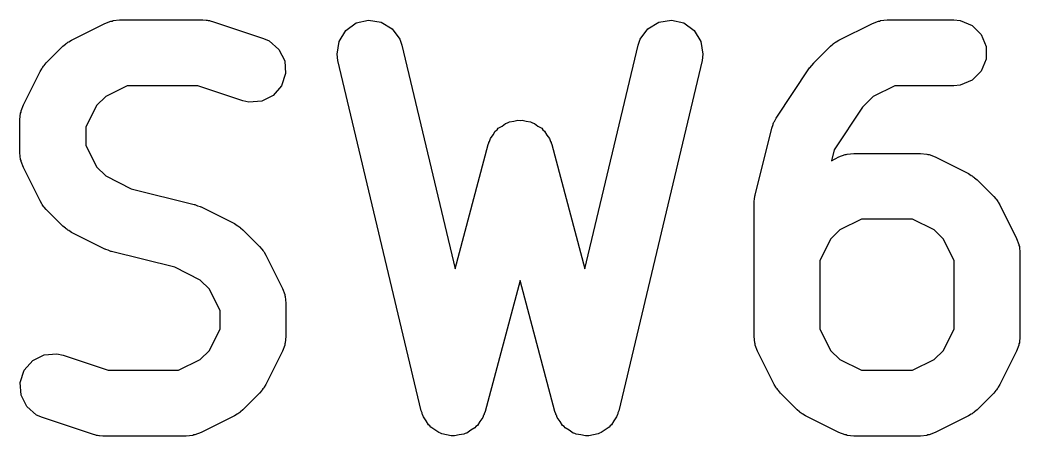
# Model space of a CAD drawing. Extents: x 2.89 to 7.48, y -5.65 to -1.93.
# Drawn here: x 7.2513 to 7.3412, y -3.2194 to -3.182 of the extents above; entities that cross this region are included whole.
import ezdxf

# ---------------------------------------------------------------- set-up
doc = ezdxf.new("R2010")
doc.units = 0
doc.header["$MEASUREMENT"] = 0
doc.layers.add('BLACK', color=7, linetype='CONTINUOUS')

msp = doc.modelspace()

# ---------------------------------------------------------------- linework, layer by layer
at = {"layer": 'BLACK', "linetype": 'CONTINUOUS'}
for p, q in [((7.258944, -3.182292), (7.259484, -3.182085)), ((7.259484, -3.182085), (7.25959, -3.182077)), ((7.25959, -3.182077), (7.259688, -3.182037)), ((7.259688, -3.182037), (7.260264, -3.18198)), ((7.260264, -3.18198), (7.267763, -3.18198)), ((7.267763, -3.18198), (7.268055, -3.182009)), ((7.268055, -3.182009), (7.268133, -3.182003)), ((7.268133, -3.182003), (7.268235, -3.182027)), ((7.268235, -3.182027), (7.268339, -3.182037)), ((7.268339, -3.182037), (7.268412, -3.182067)), ((7.268412, -3.182067), (7.268697, -3.182132)), ((7.268697, -3.182132), (7.273197, -3.183631)), ((7.280597, -3.182924), (7.28153, -3.182249)), ((7.28153, -3.182249), (7.282651, -3.181982)), ((7.282651, -3.181982), (7.283789, -3.182165)), ((7.283789, -3.182165), (7.28477, -3.182768)), ((7.30775, -3.182768), (7.308731, -3.182165)), ((7.308731, -3.182165), (7.309869, -3.181982)), ((7.309869, -3.181982), (7.310989, -3.182249)), ((7.310989, -3.182249), (7.311923, -3.182924)), ((7.327935, -3.182292), (7.328476, -3.182085)), ((7.328476, -3.182085), (7.328582, -3.182077)), ((7.328582, -3.182077), (7.32868, -3.182037)), ((7.32868, -3.182037), (7.329256, -3.18198)), ((7.329256, -3.18198), (7.335255, -3.18198)), ((7.335255, -3.18198), (7.335831, -3.182037)), ((7.335831, -3.182037), (7.336895, -3.182478)), ((7.255944, -3.183792), (7.258944, -3.182292)), ((7.279993, -3.183906), (7.280597, -3.182924)), ((7.28477, -3.182768), (7.285445, -3.183702)), ((7.307074, -3.183702), (7.30775, -3.182768)), ((7.311923, -3.182924), (7.312526, -3.183906)), ((7.324936, -3.183792), (7.327935, -3.182292)), ((7.336895, -3.182478), (7.33771, -3.183292)), ((7.255454, -3.1841), (7.255543, -3.184044)), ((7.255543, -3.184044), (7.255624, -3.183978)), ((7.255624, -3.183978), (7.255696, -3.183948)), ((7.255696, -3.183948), (7.255944, -3.183792)), ((7.273197, -3.183631), (7.273725, -3.183867)), ((7.273725, -3.183867), (7.274595, -3.184622)), ((7.279811, -3.185043), (7.279993, -3.183906)), ((7.285445, -3.183702), (7.285634, -3.184249)), ((7.306886, -3.184249), (7.307074, -3.183702)), ((7.312526, -3.183906), (7.312709, -3.185043)), ((7.324446, -3.1841), (7.324535, -3.184044)), ((7.324535, -3.184044), (7.324616, -3.183978)), ((7.324616, -3.183978), (7.324688, -3.183948)), ((7.324688, -3.183948), (7.324936, -3.183792)), ((7.33771, -3.183292), (7.338151, -3.184357)), ((7.253677, -3.185845), (7.255177, -3.184345)), ((7.255177, -3.184345), (7.255403, -3.184159)), ((7.255403, -3.184159), (7.255454, -3.1841)), ((7.274595, -3.184622), (7.275111, -3.185653)), ((7.285634, -3.184249), (7.290423, -3.204361)), ((7.302097, -3.204361), (7.306886, -3.184249)), ((7.322668, -3.185845), (7.324168, -3.184345)), ((7.324168, -3.184345), (7.324394, -3.184159)), ((7.324394, -3.184159), (7.324446, -3.1841)), ((7.338151, -3.184357), (7.338151, -3.185509)), ((7.253491, -3.186071), (7.253677, -3.185845)), ((7.275111, -3.185653), (7.275192, -3.186802)), ((7.279889, -3.185617), (7.279811, -3.185043)), ((7.287388, -3.217113), (7.279889, -3.185617)), ((7.312631, -3.185617), (7.305131, -3.217113)), ((7.312709, -3.185043), (7.312631, -3.185617)), ((7.322489, -3.186063), (7.322666, -3.185847)), ((7.322666, -3.185847), (7.322667, -3.185846)), ((7.322667, -3.185846), (7.322668, -3.185845)), ((7.338151, -3.185509), (7.33771, -3.186573)), ((7.251624, -3.189612), (7.253124, -3.186612)), ((7.253124, -3.186612), (7.25328, -3.186364)), ((7.25328, -3.186364), (7.25331, -3.186292)), ((7.25331, -3.186292), (7.253376, -3.186211)), ((7.253376, -3.186211), (7.253432, -3.186122)), ((7.253432, -3.186122), (7.253491, -3.186071)), ((7.3193, -3.190794), (7.322299, -3.186295)), ((7.322299, -3.186295), (7.322301, -3.186293)), ((7.322301, -3.186292), (7.322489, -3.186063)), ((7.322301, -3.186293), (7.322301, -3.186292)), ((7.33771, -3.186573), (7.336895, -3.187388)), ((7.275192, -3.186802), (7.274828, -3.187895)), ((7.336895, -3.187388), (7.335831, -3.187829)), ((7.260961, -3.187886), (7.259014, -3.188859)), ((7.267284, -3.187886), (7.260961, -3.187886)), ((7.271329, -3.189234), (7.267284, -3.187886)), ((7.274828, -3.187895), (7.274073, -3.188765)), ((7.329953, -3.187886), (7.328005, -3.188859)), ((7.335255, -3.187886), (7.329953, -3.187886)), ((7.335831, -3.187829), (7.335255, -3.187886)), ((7.259014, -3.188859), (7.258192, -3.189682)), ((7.271894, -3.189362), (7.271329, -3.189234)), ((7.273043, -3.189281), (7.271894, -3.189362)), ((7.274073, -3.188765), (7.273043, -3.189281)), ((7.328005, -3.188859), (7.327051, -3.189814)), ((7.251312, -3.190932), (7.251369, -3.190356)), ((7.251369, -3.190356), (7.25141, -3.190258)), ((7.25141, -3.190258), (7.251417, -3.190152)), ((7.251417, -3.190152), (7.251624, -3.189612)), ((7.258192, -3.189682), (7.257218, -3.191629)), ((7.327051, -3.189814), (7.324497, -3.193644)), ((7.251312, -3.193932), (7.251312, -3.190932)), ((7.294957, -3.191282), (7.295142, -3.191233)), ((7.295142, -3.191233), (7.295307, -3.191137)), ((7.295307, -3.191137), (7.295694, -3.191085)), ((7.295694, -3.191085), (7.29607, -3.190985)), ((7.29607, -3.190985), (7.29626, -3.19101)), ((7.29626, -3.19101), (7.296449, -3.190985)), ((7.296449, -3.190985), (7.296826, -3.191086)), ((7.296826, -3.191086), (7.297212, -3.191137)), ((7.297212, -3.191137), (7.297378, -3.191233)), ((7.297378, -3.191233), (7.297563, -3.191282)), ((7.319027, -3.191305), (7.319062, -3.19124)), ((7.319062, -3.19124), (7.319087, -3.191171)), ((7.319087, -3.191171), (7.31913, -3.191112)), ((7.31913, -3.191112), (7.3193, -3.190794)), ((7.257218, -3.191629), (7.257218, -3.193235)), ((7.293847, -3.192319), (7.294042, -3.191982)), ((7.294042, -3.191982), (7.294194, -3.191866)), ((7.294194, -3.191866), (7.29431, -3.191714)), ((7.29431, -3.191714), (7.294648, -3.191519)), ((7.294648, -3.191519), (7.294957, -3.191282)), ((7.297563, -3.191282), (7.297872, -3.191519)), ((7.297872, -3.191519), (7.298209, -3.191714)), ((7.298209, -3.191714), (7.298326, -3.191866)), ((7.298326, -3.191866), (7.298477, -3.191982)), ((7.298477, -3.191982), (7.298673, -3.19232)), ((7.317392, -3.197715), (7.318892, -3.191716)), ((7.318892, -3.191716), (7.319013, -3.191376)), ((7.319013, -3.191376), (7.319027, -3.191305)), ((7.293407, -3.193171), (7.293457, -3.193036)), ((7.293457, -3.193036), (7.293465, -3.192979)), ((7.293465, -3.192979), (7.293504, -3.192912)), ((7.293504, -3.192912), (7.29361, -3.192629)), ((7.29361, -3.192629), (7.293847, -3.192319)), ((7.298673, -3.19232), (7.29891, -3.192629)), ((7.29891, -3.192629), (7.299016, -3.192912)), ((7.299016, -3.192912), (7.299055, -3.192979)), ((7.299055, -3.192979), (7.299062, -3.193036)), ((7.299062, -3.193036), (7.299113, -3.193171)), ((7.251369, -3.194508), (7.251312, -3.193932)), ((7.257218, -3.193235), (7.258192, -3.195182)), ((7.290423, -3.204361), (7.293407, -3.193171)), ((7.299113, -3.193171), (7.302097, -3.204361)), ((7.324497, -3.193644), (7.32425, -3.194633)), ((7.25141, -3.194606), (7.251369, -3.194508)), ((7.251417, -3.194712), (7.25141, -3.194606)), ((7.251624, -3.195252), (7.251417, -3.194712)), ((7.32425, -3.194633), (7.324936, -3.19429)), ((7.324936, -3.19429), (7.325476, -3.194083)), ((7.325476, -3.194083), (7.325582, -3.194076)), ((7.325582, -3.194076), (7.32568, -3.194035)), ((7.32568, -3.194035), (7.326256, -3.193979)), ((7.326256, -3.193979), (7.332255, -3.193979)), ((7.332255, -3.193979), (7.332831, -3.194035)), ((7.332831, -3.194035), (7.332929, -3.194076)), ((7.332929, -3.194076), (7.333035, -3.194083)), ((7.333035, -3.194083), (7.333576, -3.19429)), ((7.333576, -3.19429), (7.336575, -3.19579)), ((7.253124, -3.198252), (7.251624, -3.195252)), ((7.258192, -3.195182), (7.259014, -3.196004)), ((7.259014, -3.196004), (7.261295, -3.197145)), ((7.336575, -3.19579), (7.336823, -3.195946)), ((7.336823, -3.195946), (7.336895, -3.195976)), ((7.336895, -3.195976), (7.336976, -3.196043)), ((7.336976, -3.196043), (7.337065, -3.196099)), ((7.337065, -3.196099), (7.337116, -3.196157)), ((7.337116, -3.196157), (7.337343, -3.196343)), ((7.337343, -3.196343), (7.338843, -3.197843)), ((7.261295, -3.197145), (7.26698, -3.198566)), ((7.25328, -3.1985), (7.253124, -3.198252)), ((7.317304, -3.198431), (7.317314, -3.198331)), ((7.317304, -3.21043), (7.317304, -3.198431)), ((7.317308, -3.198288), (7.317339, -3.198072)), ((7.317314, -3.198331), (7.317308, -3.198288)), ((7.317339, -3.198072), (7.317361, -3.197855)), ((7.317361, -3.197855), (7.317377, -3.197815)), ((7.317377, -3.197815), (7.317392, -3.197715)), ((7.338843, -3.197843), (7.339028, -3.198069)), ((7.339028, -3.198069), (7.339087, -3.198121)), ((7.339087, -3.198121), (7.339143, -3.19821)), ((7.339143, -3.19821), (7.33921, -3.198291)), ((7.33921, -3.198291), (7.33924, -3.198362)), ((7.33924, -3.198362), (7.339396, -3.19861)), ((7.25331, -3.198572), (7.25328, -3.1985)), ((7.253376, -3.198653), (7.25331, -3.198572)), ((7.253432, -3.198742), (7.253376, -3.198653)), ((7.253491, -3.198793), (7.253432, -3.198742)), ((7.253677, -3.199019), (7.253491, -3.198793)), ((7.255177, -3.200519), (7.253677, -3.199019)), ((7.26698, -3.198566), (7.267022, -3.198581)), ((7.267022, -3.198581), (7.267043, -3.198583)), ((7.267043, -3.198583), (7.267283, -3.198675)), ((7.267283, -3.198675), (7.267525, -3.198761)), ((7.267525, -3.198761), (7.267542, -3.198774)), ((7.267542, -3.198774), (7.267584, -3.19879)), ((7.267584, -3.19879), (7.270584, -3.20029)), ((7.339396, -3.19861), (7.340896, -3.20161)), ((7.326953, -3.199884), (7.325006, -3.200858)), ((7.331558, -3.199884), (7.326953, -3.199884)), ((7.333506, -3.200858), (7.331558, -3.199884)), ((7.255403, -3.200705), (7.255177, -3.200519)), ((7.255454, -3.200764), (7.255403, -3.200705)), ((7.255543, -3.20082), (7.255454, -3.200764)), ((7.255624, -3.200886), (7.255543, -3.20082)), ((7.255696, -3.200916), (7.255624, -3.200886)), ((7.255944, -3.201072), (7.255696, -3.200916)), ((7.258944, -3.202572), (7.255944, -3.201072)), ((7.270584, -3.20029), (7.270832, -3.200446)), ((7.270832, -3.200446), (7.270904, -3.200476)), ((7.270904, -3.200476), (7.270985, -3.200542)), ((7.270985, -3.200542), (7.271074, -3.200598)), ((7.271074, -3.200598), (7.271125, -3.200657)), ((7.271125, -3.200657), (7.271351, -3.200843)), ((7.271351, -3.200843), (7.272851, -3.202343)), ((7.325006, -3.200858), (7.324183, -3.20168)), ((7.334328, -3.20168), (7.333506, -3.200858)), ((7.324183, -3.20168), (7.32321, -3.203628)), ((7.335302, -3.203628), (7.334328, -3.20168)), ((7.340896, -3.20161), (7.341102, -3.202151)), ((7.258986, -3.202588), (7.258944, -3.202572)), ((7.259003, -3.202601), (7.258986, -3.202588)), ((7.259245, -3.202687), (7.259003, -3.202601)), ((7.259484, -3.202779), (7.259245, -3.202687)), ((7.259506, -3.20278), (7.259484, -3.202779)), ((7.259548, -3.202796), (7.259506, -3.20278)), ((7.265233, -3.204217), (7.259548, -3.202796)), ((7.272851, -3.202343), (7.273037, -3.202569)), ((7.273037, -3.202569), (7.273096, -3.20262)), ((7.273096, -3.20262), (7.273152, -3.202709)), ((7.273152, -3.202709), (7.273218, -3.20279)), ((7.273218, -3.20279), (7.273248, -3.202862)), ((7.273248, -3.202862), (7.273404, -3.20311)), ((7.341102, -3.202151), (7.34111, -3.202257)), ((7.34111, -3.202257), (7.341151, -3.202355)), ((7.341151, -3.202355), (7.341207, -3.202931)), ((7.341207, -3.202931), (7.341207, -3.21043)), ((7.273404, -3.20311), (7.274904, -3.20611)), ((7.32321, -3.203628), (7.32321, -3.209733)), ((7.335302, -3.209733), (7.335302, -3.203628)), ((7.267514, -3.205357), (7.265233, -3.204217)), ((7.268336, -3.20618), (7.267514, -3.205357)), ((7.29626, -3.205392), (7.293114, -3.21719)), ((7.299406, -3.21719), (7.29626, -3.205392)), ((7.26931, -3.208127), (7.268336, -3.20618)), ((7.274904, -3.20611), (7.275111, -3.20665)), ((7.275111, -3.20665), (7.275118, -3.206756)), ((7.275118, -3.206756), (7.275159, -3.206854)), ((7.275159, -3.206854), (7.275216, -3.20743)), ((7.275216, -3.20743), (7.275216, -3.21043)), ((7.26931, -3.209733), (7.26931, -3.208127)), ((7.268336, -3.21168), (7.26931, -3.209733)), ((7.32321, -3.209733), (7.324183, -3.21168)), ((7.334328, -3.21168), (7.335302, -3.209733)), ((7.275159, -3.211006), (7.275118, -3.211104)), ((7.275216, -3.21043), (7.275159, -3.211006)), ((7.317361, -3.211006), (7.317304, -3.21043)), ((7.317401, -3.211104), (7.317361, -3.211006)), ((7.341151, -3.211006), (7.34111, -3.211104)), ((7.341207, -3.21043), (7.341151, -3.211006)), ((7.267514, -3.212502), (7.268336, -3.21168)), ((7.274904, -3.21175), (7.273404, -3.21475)), ((7.275111, -3.21121), (7.274904, -3.21175)), ((7.275118, -3.211104), (7.275111, -3.21121)), ((7.317409, -3.21121), (7.317401, -3.211104)), ((7.317616, -3.21175), (7.317409, -3.21121)), ((7.319116, -3.21475), (7.317616, -3.21175)), ((7.324183, -3.21168), (7.325006, -3.212502)), ((7.333506, -3.212502), (7.334328, -3.21168)), ((7.340896, -3.21175), (7.339396, -3.21475)), ((7.341102, -3.21121), (7.340896, -3.21175)), ((7.34111, -3.211104), (7.341102, -3.21121)), ((7.2517, -3.213467), (7.252455, -3.212596)), ((7.252455, -3.212596), (7.253485, -3.212081)), ((7.253485, -3.212081), (7.254634, -3.212)), ((7.254634, -3.212), (7.255199, -3.212128)), ((7.255199, -3.212128), (7.259244, -3.213476)), ((7.265566, -3.213476), (7.267514, -3.212502)), ((7.325006, -3.212502), (7.326953, -3.213476)), ((7.331558, -3.213476), (7.333506, -3.212502)), ((7.251335, -3.21456), (7.2517, -3.213467)), ((7.259244, -3.213476), (7.265566, -3.213476)), ((7.326953, -3.213476), (7.331558, -3.213476)), ((7.251417, -3.215709), (7.251335, -3.21456)), ((7.272851, -3.215517), (7.271351, -3.217017)), ((7.273037, -3.215291), (7.272851, -3.215517)), ((7.273096, -3.21524), (7.273037, -3.215291)), ((7.273152, -3.215151), (7.273096, -3.21524)), ((7.273218, -3.21507), (7.273152, -3.215151)), ((7.273248, -3.214998), (7.273218, -3.21507)), ((7.273404, -3.21475), (7.273248, -3.214998)), ((7.319272, -3.214998), (7.319116, -3.21475)), ((7.319301, -3.21507), (7.319272, -3.214998)), ((7.319368, -3.215151), (7.319301, -3.21507)), ((7.319424, -3.21524), (7.319368, -3.215151)), ((7.319483, -3.215291), (7.319424, -3.21524)), ((7.319669, -3.215517), (7.319483, -3.215291)), ((7.321169, -3.217017), (7.319669, -3.215517)), ((7.338843, -3.215517), (7.337343, -3.217017)), ((7.339028, -3.215291), (7.338843, -3.215517)), ((7.339087, -3.21524), (7.339028, -3.215291)), ((7.339143, -3.215151), (7.339087, -3.21524)), ((7.33921, -3.21507), (7.339143, -3.215151)), ((7.33924, -3.214998), (7.33921, -3.21507)), ((7.339396, -3.21475), (7.33924, -3.214998)), ((7.251932, -3.216739), (7.251417, -3.215709)), ((7.252803, -3.217494), (7.251932, -3.216739)), ((7.270985, -3.217318), (7.270904, -3.217384)), ((7.271074, -3.217262), (7.270985, -3.217318)), ((7.271125, -3.217203), (7.271074, -3.217262)), ((7.271351, -3.217017), (7.271125, -3.217203)), ((7.287456, -3.21731), (7.287388, -3.217113)), ((7.287466, -3.217381), (7.287456, -3.21731)), ((7.293114, -3.21719), (7.29304, -3.217386)), ((7.299479, -3.217386), (7.299406, -3.21719)), ((7.305063, -3.21731), (7.305054, -3.217381)), ((7.305131, -3.217113), (7.305063, -3.21731)), ((7.321395, -3.217203), (7.321169, -3.217017)), ((7.321446, -3.217262), (7.321395, -3.217203)), ((7.321535, -3.217318), (7.321446, -3.217262)), ((7.321616, -3.217384), (7.321535, -3.217318)), ((7.336976, -3.217318), (7.336895, -3.217384)), ((7.337065, -3.217262), (7.336976, -3.217318)), ((7.337117, -3.217203), (7.337065, -3.217262)), ((7.337343, -3.217017), (7.337117, -3.217203)), ((7.253331, -3.21773), (7.252803, -3.217494)), ((7.257831, -3.21923), (7.253331, -3.21773)), ((7.270584, -3.21757), (7.267584, -3.21907)), ((7.270832, -3.217414), (7.270584, -3.21757)), ((7.270904, -3.217384), (7.270832, -3.217414)), ((7.287503, -3.217446), (7.287466, -3.217381)), ((7.287577, -3.21766), (7.287503, -3.217446)), ((7.287828, -3.218008), (7.287577, -3.21766)), ((7.288043, -3.218378), (7.287828, -3.218008)), ((7.29265, -3.218072), (7.292425, -3.218437)), ((7.29291, -3.217732), (7.29265, -3.218072)), ((7.29299, -3.217519), (7.29291, -3.217732)), ((7.293029, -3.217456), (7.29299, -3.217519)), ((7.29304, -3.217386), (7.293029, -3.217456)), ((7.299491, -3.217456), (7.299479, -3.217386)), ((7.299529, -3.217519), (7.299491, -3.217456)), ((7.299609, -3.217732), (7.299529, -3.217519)), ((7.29987, -3.218072), (7.299609, -3.217732)), ((7.300095, -3.218437), (7.29987, -3.218072)), ((7.304692, -3.218007), (7.304477, -3.218379)), ((7.304943, -3.21766), (7.304692, -3.218007)), ((7.305017, -3.217446), (7.304943, -3.21766)), ((7.305054, -3.217381), (7.305017, -3.217446)), ((7.321688, -3.217414), (7.321616, -3.217384)), ((7.321936, -3.21757), (7.321688, -3.217414)), ((7.324936, -3.21907), (7.321936, -3.21757)), ((7.336575, -3.21757), (7.333576, -3.21907)), ((7.336823, -3.217414), (7.336575, -3.21757)), ((7.336895, -3.217384), (7.336823, -3.217414)), ((7.267584, -3.21907), (7.267043, -3.219277)), ((7.288163, -3.218471), (7.288043, -3.218378)), ((7.288252, -3.218593), (7.288163, -3.218471)), ((7.288617, -3.218818), (7.288252, -3.218593)), ((7.288958, -3.219079), (7.288617, -3.218818)), ((7.289104, -3.219118), (7.288958, -3.219079)), ((7.289233, -3.219197), (7.289104, -3.219118)), ((7.291492, -3.219113), (7.291344, -3.219148)), ((7.291839, -3.218861), (7.291492, -3.219113)), ((7.29221, -3.218647), (7.291839, -3.218861)), ((7.292302, -3.218526), (7.29221, -3.218647)), ((7.292425, -3.218437), (7.292302, -3.218526)), ((7.300217, -3.218526), (7.300095, -3.218437)), ((7.30031, -3.218647), (7.300217, -3.218526)), ((7.30068, -3.218861), (7.30031, -3.218647)), ((7.301028, -3.219113), (7.30068, -3.218861)), ((7.301175, -3.219148), (7.301028, -3.219113)), ((7.303415, -3.219118), (7.303286, -3.219197)), ((7.303562, -3.219079), (7.303415, -3.219118)), ((7.303902, -3.218818), (7.303562, -3.219079)), ((7.304267, -3.218593), (7.303902, -3.218818)), ((7.304356, -3.218471), (7.304267, -3.218593)), ((7.304477, -3.218379), (7.304356, -3.218471)), ((7.325476, -3.219277), (7.324936, -3.21907)), ((7.333576, -3.21907), (7.333035, -3.219277)), ((7.258116, -3.219295), (7.257831, -3.21923)), ((7.258188, -3.219325), (7.258116, -3.219295)), ((7.258293, -3.219335), (7.258188, -3.219325)), ((7.258395, -3.219359), (7.258293, -3.219335)), ((7.258473, -3.219353), (7.258395, -3.219359)), ((7.258764, -3.219382), (7.258473, -3.219353)), ((7.266264, -3.219382), (7.258764, -3.219382)), ((7.26684, -3.219325), (7.266264, -3.219382)), ((7.266938, -3.219284), (7.26684, -3.219325)), ((7.267043, -3.219277), (7.266938, -3.219284)), ((7.289657, -3.219265), (7.289233, -3.219197)), ((7.290071, -3.219376), (7.289657, -3.219265)), ((7.290221, -3.219356), (7.290071, -3.219376)), ((7.290371, -3.21938), (7.290221, -3.219356)), ((7.290788, -3.21928), (7.290371, -3.21938)), ((7.291213, -3.219224), (7.290788, -3.21928)), ((7.291344, -3.219148), (7.291213, -3.219224)), ((7.301307, -3.219224), (7.301175, -3.219148)), ((7.301731, -3.21928), (7.301307, -3.219224)), ((7.302149, -3.21938), (7.301731, -3.21928)), ((7.302298, -3.219356), (7.302149, -3.21938)), ((7.302449, -3.219376), (7.302298, -3.219356)), ((7.302863, -3.219265), (7.302449, -3.219376)), ((7.303286, -3.219197), (7.302863, -3.219265)), ((7.325582, -3.219284), (7.325476, -3.219277)), ((7.32568, -3.219325), (7.325582, -3.219284)), ((7.326256, -3.219382), (7.32568, -3.219325)), ((7.332255, -3.219382), (7.326256, -3.219382)), ((7.332831, -3.219325), (7.332255, -3.219382)), ((7.332929, -3.219284), (7.332831, -3.219325)), ((7.333035, -3.219277), (7.332929, -3.219284))]:
    msp.add_line(p, q, dxfattribs=at)

doc.saveas('drawing.dxf')
